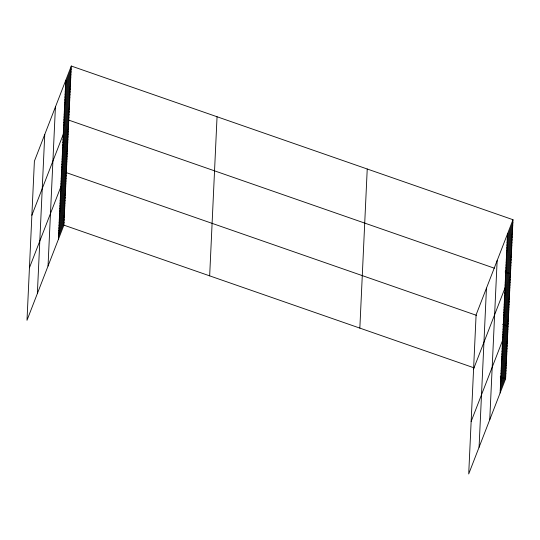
<?xml version="1.0" encoding="UTF-8"?>
<svg xmlns="http://www.w3.org/2000/svg" width="540" height="540" viewBox="0 0 540 540"><rect width="100%" height="100%" fill="white"/><g stroke="black" fill="none" stroke-linecap="round" stroke-linejoin="round"><path stroke-width="0.81" d="M37.361 293.564L44.752 134.46M48.033 266.045L55.424 106.94M58.394 239.335L65.785 80.224M71.294 66.035L34.391 161.17L27 320.281L63.902 225.14L71.294 66.035L513 219.719L505.609 378.83L468.707 473.965L476.098 314.861L513 219.719M209.662 275.859L217.053 116.748M359.843 328.111L367.234 169.007M479.068 447.255L486.459 288.144M489.746 419.729L497.138 260.624M500.108 393.019L507.499 233.908M65.657 83.072L71.159 68.884M65.522 85.921L71.03 71.726M65.394 88.763L70.895 74.574M65.259 91.611L70.76 77.423M65.124 94.46L70.632 80.271M64.996 97.308L70.497 83.12M64.861 100.157L70.369 85.968M64.733 103.005L70.234 88.81M64.598 105.847L70.099 91.658M64.469 108.695L69.971 94.507M64.334 111.544L69.835 97.355M64.199 114.392L69.707 100.204M64.071 117.241L69.572 103.046M63.936 120.083L69.444 105.894M63.808 122.931L69.309 108.743M63.673 125.78L69.174 111.591M63.538 128.628L69.046 114.439M63.41 131.477L68.911 117.281M31.88 215.271L68.783 120.13L494.377 268.211M63.146 137.086L68.654 122.897M63.018 139.847L68.526 125.658M62.89 142.614L68.391 128.419M62.762 145.375L68.263 131.186M62.633 148.136L68.135 133.947M62.505 150.903L68.006 136.715M62.377 153.664L67.878 139.475M62.248 156.431L67.75 142.236M62.12 159.192L67.622 145.004M61.992 161.953L67.493 147.764M61.864 164.72L67.365 150.532M61.736 167.481L67.237 153.293M61.607 170.249L67.109 156.053M61.479 173.009L66.98 158.821M61.351 175.77L66.852 161.582M61.223 178.538L66.724 164.349M61.094 181.298L66.596 167.11M60.966 184.066L66.467 169.871M29.437 267.773L66.339 172.638L476.591 315.38M60.71 189.587L66.211 175.399M60.581 192.355L66.083 178.166M60.453 195.116L65.954 180.927M60.325 197.883L65.826 183.688M60.197 200.644L65.698 186.455M60.068 203.404L65.57 189.216M59.94 206.172L65.441 191.984M59.812 208.933L65.313 194.744M59.684 211.7L65.185 197.505M59.555 214.461L65.056 200.273M59.427 217.222L64.928 203.033M59.299 219.989L64.8 205.801M59.171 222.75L64.672 208.562M59.042 225.518L64.544 211.322M58.914 228.278L64.415 214.09M58.786 231.039L64.287 216.851M58.658 233.806L64.159 219.618M58.523 236.567L64.031 222.379M507.364 236.756L512.865 222.568M507.229 239.605L512.737 225.416M507.101 242.453L512.602 228.265M506.966 245.302L512.474 231.107M506.837 248.144L512.339 233.955M506.702 250.992L512.204 236.804M506.567 253.841L512.075 239.652M506.439 256.689L511.94 242.501M506.304 259.538L511.812 245.342M506.176 262.379L511.677 248.191M506.041 265.228L511.542 251.039M505.906 268.076L511.414 253.888M505.777 270.925L511.279 256.736M505.643 273.773L511.151 259.585M505.514 276.622L511.015 262.426M505.379 279.464L510.881 265.275M505.251 282.312L510.752 268.124M505.116 285.161L510.617 270.972M473.587 368.955L510.489 273.821L505.116 271.951M504.853 290.77L510.361 276.581M504.725 293.537L510.233 279.342M504.596 296.298L510.104 282.11M504.468 299.059L509.976 284.87M504.34 301.826L509.848 287.638M504.212 304.587L509.72 290.399M504.083 307.355L509.591 293.159M503.955 310.115L509.463 295.927M503.827 312.876L509.335 298.688M503.699 315.644L509.207 301.455M503.57 318.404L509.078 304.216M503.442 321.172L508.943 306.976M503.314 323.933L508.815 309.744M503.186 326.693L508.687 312.505M503.057 329.461L508.558 315.272M502.929 332.222L508.43 318.033M502.801 334.989L508.302 320.794M502.673 337.75L508.174 323.561M471.15 421.463L508.046 326.322L502.679 324.452M502.416 343.278L507.917 329.09M502.288 346.039L507.789 331.85M502.16 348.806L507.661 334.611M502.031 351.567L507.533 337.379M501.903 354.328L507.404 340.139M501.775 357.095L507.276 342.907M501.647 359.856L507.148 345.668M501.518 362.624L507.02 348.428M501.39 365.384L506.891 351.196M501.262 368.145L506.763 353.957M501.134 370.913L506.635 356.724M501.005 373.673L506.507 359.485M500.877 376.441L506.378 362.245M500.749 379.202L506.25 365.013M500.62 381.962L506.122 367.774M500.492 384.73L505.994 370.541M500.364 387.49L505.865 373.302M500.236 390.258L505.737 376.063M63.902 225.14L474.154 367.882M500.236 376.961L505.609 378.83"/></g></svg>
